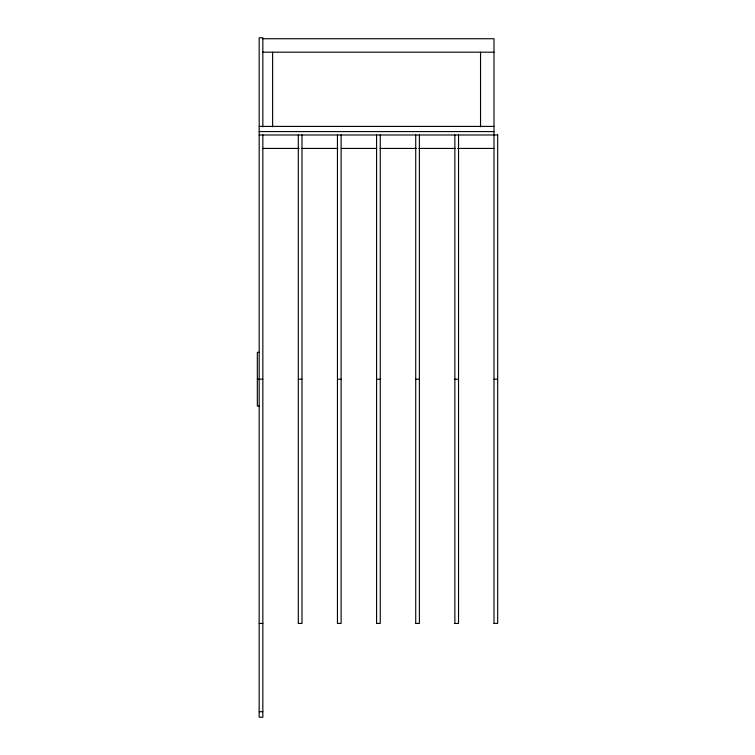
<?xml version="1.0" encoding="UTF-8"?>
<svg xmlns="http://www.w3.org/2000/svg" width="755" height="755" viewBox="0 0 755 755"><rect width="100%" height="100%" fill="white"/><g stroke="black" fill="none" stroke-linecap="round" stroke-linejoin="round"><path stroke-width="1.13" d="M262.693 38.741L493.997 38.741L493.997 623.545M262.532 52.199L493.997 52.199M259.173 126.406L493.997 126.406M259.173 131.596L493.997 131.596M259.173 134.985L497.668 134.985M262.693 148.433L299.093 148.433M301.443 148.433L337.834 148.433M341.364 148.433L376.585 148.433M380.105 148.433L416.505 148.433M418.855 148.433L455.246 148.433M457.596 148.433L493.997 148.433M259.173 352.302L257.332 352.302L257.332 406.114L259.173 406.114M257.332 379.208L262.844 379.208M298.31 379.208L301.981 379.208M337.447 379.208L341.118 379.208M376.585 379.208L380.256 379.208M415.722 379.208L419.393 379.208M454.859 379.208L458.53 379.208M493.997 379.208L497.668 379.208M259.173 623.432L262.844 623.432M298.31 623.432L301.981 623.432L301.981 134.871M337.447 623.432L341.118 623.432L341.118 134.871M376.585 623.432L380.256 623.432L380.256 134.871M415.722 623.432L419.393 623.432L419.393 134.871M454.859 623.432L458.53 623.432L458.53 134.871M493.997 623.432L497.668 623.432L497.668 134.871M259.173 711.682L262.844 711.682M480.539 52.199L480.539 126.821M454.859 134.985L454.859 623.545M415.722 134.985L415.722 623.545M376.585 134.985L376.585 623.545M337.447 134.985L337.447 623.545M298.31 134.985L298.31 623.545M272.621 52.199L272.621 126.821M262.844 126.831L262.844 37.75L259.173 37.75L259.173 717.25L262.844 717.25L262.844 134.871"/></g></svg>
